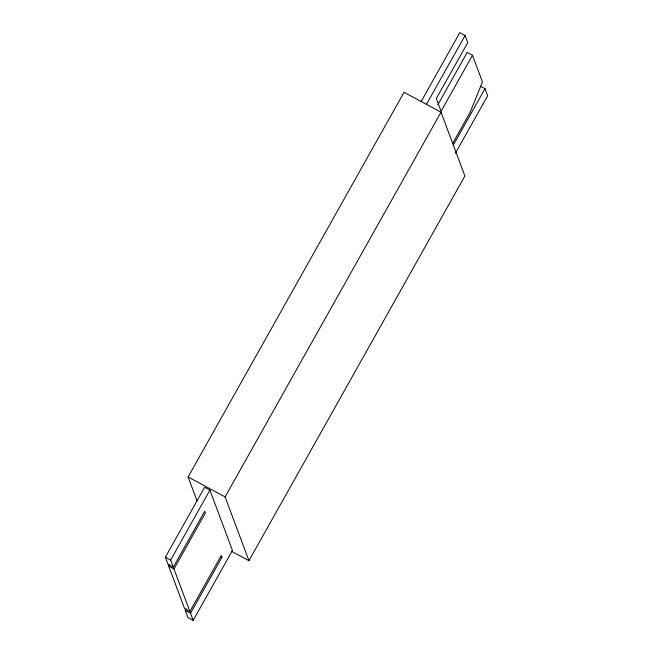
<?xml version="1.0" encoding="UTF-8"?>
<svg xmlns="http://www.w3.org/2000/svg" width="653" height="653" viewBox="0 0 653 653"><rect width="100%" height="100%" fill="white"/><g stroke="black" fill="none" stroke-linecap="round" stroke-linejoin="round"><path stroke-width="0.98" d="M197.018 500.794L188.113 476.976L404.044 92.285L441.02 112.194L464.887 176.024L248.956 560.715L231.35 551.23M193.19 620.35L190.537 613.257L221.947 557.303L221.285 555.532L189.876 611.486L173.967 568.934L205.369 512.98L204.707 511.209L173.298 567.163L168.017 564.314L165.364 557.221L204.626 487.285L209.907 490.125L232.452 550.406L193.19 620.35L187.909 617.509L185.256 610.416L186.252 608.637M421.046 101.705L459.81 32.65L465.091 35.491L467.744 42.584L436.335 98.538L441.085 111.239L472.494 55.276L467.205 52.436L437.796 104.839M173.298 567.163L170.653 560.07L209.907 490.125M426.336 104.553L465.091 35.491M189.876 611.486L184.595 608.645L168.678 566.086L169.682 564.314M248.956 560.715L225.097 496.884L441.02 112.194M480.575 86.31L484.983 88.686L453.574 144.639L452.937 142.942L470.193 112.202L482.428 81.854L472.494 55.276M455.329 153.324L487.636 95.779L484.983 88.686M188.113 476.976L225.097 496.884M220.183 556.356L221.947 557.303M165.364 557.221L170.653 560.07M168.678 566.086L173.967 568.934M185.256 610.416L190.537 613.257"/></g></svg>
